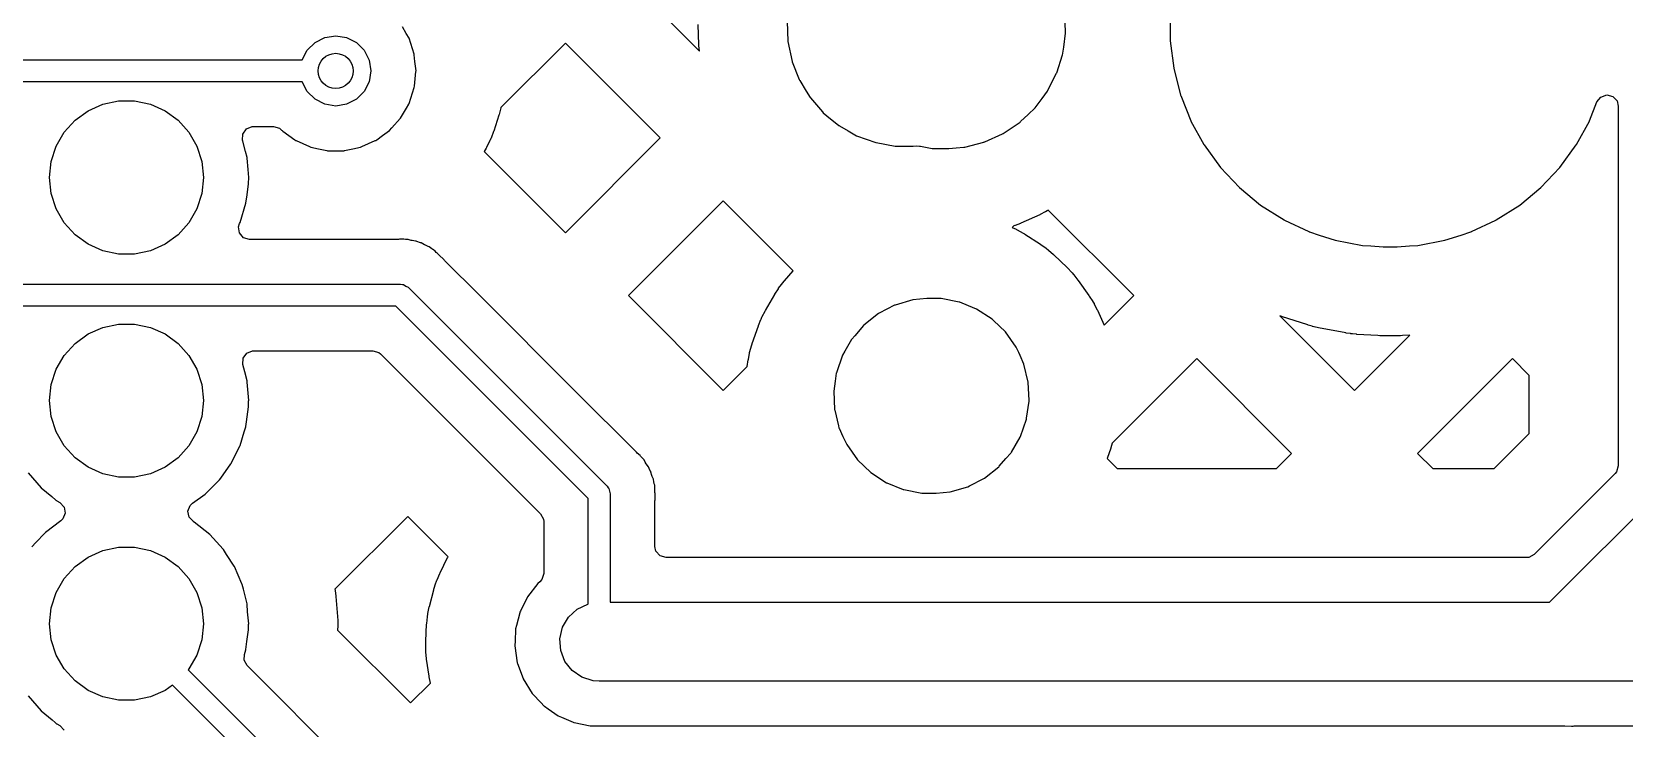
# Model space of a CAD drawing. Extents: x 124.5 to 210, y -114.5 to -26.5.
# Drawn here: x 144.04 to 162.16, y -48.48 to -40.56 of the extents above; entities that cross this region are included whole.
import ezdxf

# ---------------------------------------------------------------- set-up
doc = ezdxf.new("R2010")
doc.units = 0
doc.layers.add('BLACK', color=7, linetype='CONTINUOUS')

msp = doc.modelspace()

# ---------------------------------------------------------------- linework, layer by layer
at = {"layer": 'BLACK', "linetype": 'CONTINUOUS'}
for p, q in [((150.832, -39.9671), (151.639, -40.7744)), ((155.807, -40.5654), (155.798, -40.3308)), ((156.998, -40.3426), (156.998, -40.6574)), ((148.303, -40.5746), (148.26, -40.4986)), ((148.335, -40.6284), (148.303, -40.5746)), ((151.633, -40.7042), (151.625, -40.4738)), ((152.638, -40.4358), (152.647, -40.6662)), ((155.785, -40.7317), (155.806, -40.5707)), ((155.806, -40.5707), (155.807, -40.5654)), ((155.806, -40.5707), (155.806, -40.5707)), ((147.12, -40.875), (147.176, -40.7649)), ((147.176, -40.7649), (147.265, -40.6764)), ((147.265, -40.6764), (147.376, -40.6196)), ((147.376, -40.6196), (147.5, -40.6)), ((147.5, -40.6), (147.624, -40.6196)), ((147.624, -40.6196), (147.735, -40.6764)), ((147.735, -40.6764), (147.824, -40.7649)), ((147.824, -40.7649), (147.88, -40.8764)), ((148.394, -40.8101), (148.335, -40.6284)), ((150.115, -40.6841), (149.381, -41.4179)), ((151.194, -41.7632), (150.115, -40.6841)), ((151.634, -40.7095), (151.633, -40.7042)), ((151.639, -40.7738), (151.634, -40.7095)), ((152.647, -40.6662), (152.694, -40.8918)), ((155.776, -40.7982), (155.785, -40.7317)), ((156.998, -40.6574), (157.037, -40.9698)), ((143.88, -40.875), (147.12, -40.875)), ((147.88, -40.8764), (147.9, -41)), ((148.394, -40.8166), (148.394, -40.8101)), ((148.402, -40.8918), (148.394, -40.8166)), ((148.394, -40.8166), (148.394, -40.8166)), ((148.414, -41), (148.402, -40.8918)), ((151.639, -40.7744), (151.639, -40.7738)), ((152.694, -40.8918), (152.696, -40.8967)), ((152.696, -40.8967), (152.696, -40.8968)), ((152.696, -40.8968), (152.775, -41.0969)), ((155.706, -41.0224), (155.77, -40.8166)), ((155.77, -40.8166), (155.775, -40.8033)), ((155.775, -40.8033), (155.776, -40.7982)), ((147.12, -41.125), (143.88, -41.125)), ((147.176, -41.2351), (147.12, -41.125)), ((147.88, -41.1236), (147.824, -41.2351)), ((147.9, -41), (147.88, -41.1236)), ((148.395, -41.1749), (148.413, -41.0066)), ((148.413, -41.0066), (148.414, -41)), ((152.775, -41.0969), (152.779, -41.1062)), ((152.779, -41.1062), (152.782, -41.1108)), ((152.782, -41.1108), (152.782, -41.1108)), ((152.782, -41.1108), (152.855, -41.2317)), ((155.609, -41.2137), (155.704, -41.0271)), ((155.704, -41.0271), (155.706, -41.0224)), ((155.704, -41.0271), (155.704, -41.0271)), ((157.037, -40.9698), (157.115, -41.2748)), ((147.265, -41.3236), (147.176, -41.2351)), ((147.824, -41.2351), (147.735, -41.3236)), ((148.335, -41.3716), (148.394, -41.1899)), ((148.394, -41.1899), (148.395, -41.1749)), ((152.855, -41.2317), (152.898, -41.3033)), ((152.898, -41.3033), (152.902, -41.3073)), ((152.902, -41.3073), (153.041, -41.4677)), ((155.472, -41.4041), (155.539, -41.3136)), ((155.539, -41.3136), (155.6, -41.2317)), ((155.6, -41.2317), (155.609, -41.2137)), ((157.115, -41.2748), (157.117, -41.2785)), ((157.117, -41.2785), (157.117, -41.2785)), ((157.117, -41.2785), (157.124, -41.2978)), ((157.124, -41.2978), (157.231, -41.5676)), ((161.853, -41.3538), (161.897, -41.2978)), ((161.897, -41.2978), (161.964, -41.2744)), ((161.964, -41.2744), (162.033, -41.2908)), ((162.033, -41.2908), (162.082, -41.342)), ((144.534, -41.5628), (144.682, -41.4551)), ((144.682, -41.4551), (144.849, -41.3806)), ((144.849, -41.3806), (145.028, -41.3425)), ((145.028, -41.3425), (145.212, -41.3425)), ((145.212, -41.3425), (145.391, -41.3806)), ((145.391, -41.3806), (145.558, -41.4551)), ((145.558, -41.4551), (145.706, -41.5628)), ((147.376, -41.3804), (147.265, -41.3236)), ((147.5, -41.4), (147.376, -41.3804)), ((147.624, -41.3804), (147.5, -41.4)), ((147.735, -41.3236), (147.624, -41.3804)), ((148.239, -41.5369), (148.304, -41.4237)), ((148.304, -41.4237), (148.331, -41.3773)), ((148.331, -41.3773), (148.335, -41.3716)), ((148.331, -41.3773), (148.331, -41.3773)), ((149.36, -41.4969), (149.358, -41.5033)), ((149.38, -41.4199), (149.36, -41.4969)), ((149.381, -41.4179), (149.38, -41.4199)), ((153.041, -41.4677), (153.049, -41.4774)), ((153.049, -41.4774), (153.091, -41.5115)), ((155.295, -41.5772), (155.379, -41.4969)), ((155.379, -41.4969), (155.46, -41.42)), ((155.46, -41.42), (155.472, -41.4041)), ((161.769, -41.5676), (161.853, -41.3538)), ((162.082, -41.342), (162.096, -41.4002)), ((162.096, -41.4002), (162.096, -45.4958)), ((144.411, -41.6989), (144.534, -41.5628)), ((145.706, -41.5628), (145.829, -41.6989)), ((146.444, -41.7193), (146.485, -41.6611)), ((146.485, -41.6611), (146.551, -41.6342)), ((146.551, -41.6342), (146.564, -41.6335)), ((146.564, -41.6335), (146.792, -41.6335)), ((146.792, -41.6335), (146.86, -41.6535)), ((146.86, -41.6535), (146.879, -41.6698)), ((146.879, -41.6698), (146.879, -41.6695)), ((146.879, -41.6695), (146.884, -41.674)), ((146.884, -41.674), (146.889, -41.6789)), ((148.111, -41.6789), (148.14, -41.6469)), ((148.14, -41.6469), (148.235, -41.5419)), ((148.235, -41.5419), (148.239, -41.5369)), ((148.235, -41.5419), (148.235, -41.5419)), ((149.358, -41.5033), (149.299, -41.6849)), ((153.091, -41.5115), (153.224, -41.6202)), ((153.224, -41.6202), (153.224, -41.6202)), ((153.224, -41.6202), (153.228, -41.6236)), ((153.228, -41.6236), (153.232, -41.6263)), ((153.232, -41.6263), (153.232, -41.6263)), ((153.232, -41.6263), (153.332, -41.6827)), ((155.095, -41.7132), (155.29, -41.5821)), ((155.29, -41.5821), (155.295, -41.5772)), ((157.231, -41.5676), (157.233, -41.571)), ((157.233, -41.571), (157.233, -41.571)), ((157.233, -41.571), (157.38, -41.8385)), ((161.62, -41.8385), (161.767, -41.571)), ((161.767, -41.571), (161.769, -41.5676)), ((161.767, -41.571), (161.767, -41.571)), ((144.263, -42.0318), (144.319, -41.8576)), ((144.319, -41.8576), (144.411, -41.6989)), ((145.829, -41.6989), (145.921, -41.8576)), ((145.921, -41.8576), (145.977, -42.0318)), ((146.441, -41.7902), (146.444, -41.7193)), ((146.444, -41.8017), (146.441, -41.7902)), ((146.473, -41.9176), (146.444, -41.8017)), ((146.889, -41.6789), (146.897, -41.6849)), ((146.897, -41.6849), (147.033, -41.7838)), ((147.033, -41.7838), (147.043, -41.7911)), ((147.043, -41.7911), (147.049, -41.7938)), ((147.049, -41.7938), (147.049, -41.7938)), ((147.049, -41.7938), (147.202, -41.8616)), ((147.798, -41.8616), (147.951, -41.7938)), ((147.951, -41.7938), (147.957, -41.7911)), ((147.951, -41.7938), (147.951, -41.7938)), ((147.957, -41.7911), (147.967, -41.7838)), ((147.967, -41.7838), (148.034, -41.735)), ((148.034, -41.735), (148.111, -41.6789)), ((149.252, -41.8017), (149.216, -41.8728)), ((149.255, -41.7957), (149.252, -41.8017)), ((149.266, -41.7717), (149.255, -41.7957)), ((149.268, -41.7656), (149.266, -41.7717)), ((149.297, -41.6911), (149.268, -41.7656)), ((149.299, -41.6849), (149.297, -41.6911)), ((150.115, -42.8422), (151.194, -41.7632)), ((153.332, -41.6827), (153.428, -41.7377)), ((153.428, -41.7377), (153.645, -41.8163)), ((153.645, -41.8163), (153.65, -41.8173)), ((153.65, -41.8173), (153.65, -41.8173)), ((153.65, -41.8173), (153.868, -41.8566)), ((153.868, -41.8566), (153.868, -41.8566)), ((153.868, -41.8566), (153.872, -41.8574)), ((153.872, -41.8574), (153.889, -41.8582)), ((153.889, -41.8582), (153.894, -41.8584)), ((153.894, -41.8584), (153.894, -41.8584)), ((153.894, -41.8584), (153.896, -41.8585)), ((153.896, -41.8585), (154.058, -41.8585)), ((154.058, -41.8585), (154.071, -41.8574)), ((154.071, -41.8574), (154.109, -41.8542)), ((154.109, -41.8542), (154.142, -41.8557)), ((154.142, -41.8557), (154.156, -41.8583)), ((154.156, -41.8583), (154.289, -41.8823)), ((154.659, -41.8673), (154.876, -41.811)), ((154.876, -41.811), (154.881, -41.8097)), ((154.876, -41.811), (154.876, -41.811)), ((154.881, -41.8097), (154.886, -41.8075)), ((154.886, -41.8075), (155.09, -41.7154)), ((154.886, -41.8075), (154.886, -41.8075)), ((155.09, -41.7154), (155.095, -41.7132)), ((155.09, -41.7154), (155.09, -41.7154)), ((157.38, -41.8385), (157.383, -41.8435)), ((157.383, -41.8435), (157.568, -42.0982)), ((161.432, -42.0982), (161.617, -41.8435)), ((161.617, -41.8435), (161.62, -41.8385)), ((144.244, -42.214), (144.263, -42.0318)), ((145.977, -42.0318), (145.996, -42.214)), ((146.491, -41.9871), (146.473, -41.9176)), ((146.491, -41.9922), (146.491, -41.9871)), ((146.502, -42.1244), (146.491, -41.9922)), ((146.491, -41.9922), (146.491, -41.9922)), ((147.202, -41.8616), (147.218, -41.8688)), ((147.218, -41.8688), (147.306, -41.8875)), ((147.306, -41.8875), (147.398, -41.9071)), ((147.398, -41.9071), (147.398, -41.9071)), ((147.398, -41.9071), (147.405, -41.9085)), ((147.405, -41.9085), (147.595, -41.9085)), ((147.595, -41.9085), (147.602, -41.9071)), ((147.602, -41.9071), (147.694, -41.8875)), ((147.602, -41.9071), (147.602, -41.9071)), ((147.694, -41.8875), (147.782, -41.8688)), ((147.782, -41.8688), (147.798, -41.8616)), ((149.213, -41.8786), (149.19, -41.9176)), ((149.19, -41.9176), (150.115, -42.8422)), ((149.216, -41.8728), (149.213, -41.8786)), ((154.289, -41.8823), (154.293, -41.8825)), ((154.293, -41.8825), (154.293, -41.8825)), ((154.293, -41.8825), (154.312, -41.8834)), ((154.312, -41.8834), (154.312, -41.8834)), ((154.312, -41.8834), (154.314, -41.8835)), ((154.314, -41.8835), (154.479, -41.8835)), ((154.479, -41.8835), (154.56, -41.8766)), ((154.56, -41.8766), (154.649, -41.8691)), ((154.649, -41.8691), (154.654, -41.8687)), ((154.649, -41.8691), (154.649, -41.8691)), ((154.654, -41.8687), (154.659, -41.8673)), ((154.659, -41.8673), (154.659, -41.8673)), ((144.263, -42.3962), (144.244, -42.214)), ((145.996, -42.214), (145.977, -42.3962)), ((146.51, -42.214), (146.502, -42.1244)), ((146.508, -42.2819), (146.51, -42.214)), ((157.568, -42.0982), (157.784, -42.3278)), ((161.216, -42.3278), (161.432, -42.0982)), ((144.319, -42.5704), (144.263, -42.3962)), ((145.977, -42.3962), (145.921, -42.5704)), ((146.491, -42.4124), (146.507, -42.2852)), ((146.507, -42.2852), (146.508, -42.2819)), ((146.507, -42.2852), (146.507, -42.2852)), ((157.784, -42.3278), (158.026, -42.5285)), ((160.974, -42.5285), (161.216, -42.3278)), ((144.411, -42.7291), (144.319, -42.5704)), ((145.921, -42.5704), (145.829, -42.7291)), ((146.412, -42.7255), (146.478, -42.5076)), ((146.478, -42.5076), (146.491, -42.4124)), ((151.911, -42.4802), (150.832, -43.5592)), ((152.706, -43.2754), (151.911, -42.4802)), ((158.026, -42.5285), (158.292, -42.6972)), ((160.708, -42.6972), (160.974, -42.5285)), ((144.534, -42.8652), (144.411, -42.7291)), ((145.829, -42.7291), (145.706, -42.8652)), ((146.394, -42.7753), (146.406, -42.7374)), ((146.406, -42.7374), (146.412, -42.7255)), ((155.228, -42.7621), (155.217, -42.766)), ((155.233, -42.7603), (155.228, -42.7621)), ((155.293, -42.7363), (155.233, -42.7603)), ((155.298, -42.7342), (155.293, -42.7363)), ((155.512, -42.6378), (155.298, -42.7342)), ((155.517, -42.6355), (155.512, -42.6378)), ((155.574, -42.6065), (155.517, -42.6355)), ((155.579, -42.604), (155.574, -42.6065)), ((155.598, -42.5937), (155.579, -42.604)), ((155.602, -42.591), (155.598, -42.5937)), ((155.609, -42.5866), (155.602, -42.591)), ((156.582, -43.5592), (155.609, -42.5866)), ((158.292, -42.6972), (158.296, -42.6989)), ((158.296, -42.6989), (158.296, -42.6989)), ((158.296, -42.6989), (158.573, -42.8296)), ((160.427, -42.8296), (160.704, -42.6989)), ((160.704, -42.6989), (160.708, -42.6972)), ((160.704, -42.6989), (160.704, -42.6989)), ((144.682, -42.9729), (144.534, -42.8652)), ((145.706, -42.8652), (145.558, -42.9729)), ((146.404, -42.8455), (146.394, -42.7753)), ((146.451, -42.8992), (146.404, -42.8455)), ((146.519, -42.9192), (146.451, -42.8992)), ((148.201, -42.9192), (146.519, -42.9192)), ((148.213, -42.9186), (148.201, -42.9192)), ((148.227, -42.9172), (148.213, -42.9186)), ((148.257, -42.9145), (148.227, -42.9172)), ((148.265, -42.9157), (148.257, -42.9145)), ((148.277, -42.9176), (148.265, -42.9157)), ((148.296, -42.9192), (148.277, -42.9176)), ((148.317, -42.9192), (148.296, -42.9192)), ((148.324, -42.9212), (148.317, -42.9192)), ((148.359, -42.9302), (148.324, -42.9212)), ((148.324, -42.9212), (148.324, -42.9212)), ((148.371, -42.9326), (148.359, -42.9302)), ((148.407, -42.9383), (148.371, -42.9326)), ((148.415, -42.9395), (148.407, -42.9383)), ((148.407, -42.9383), (148.407, -42.9383)), ((148.422, -42.9427), (148.415, -42.9395)), ((148.433, -42.9476), (148.422, -42.9427)), ((148.422, -42.9427), (148.422, -42.9427)), ((155.217, -42.766), (155.199, -42.7836)), ((155.199, -42.7836), (155.243, -42.8035)), ((155.243, -42.8035), (155.248, -42.8061)), ((155.248, -42.8061), (155.269, -42.8171)), ((155.269, -42.8171), (155.275, -42.82)), ((155.275, -42.82), (155.337, -42.8564)), ((155.337, -42.8564), (155.342, -42.8595)), ((155.342, -42.8595), (155.52, -42.9743)), ((158.573, -42.8296), (158.573, -42.8296)), ((158.573, -42.8296), (158.577, -42.8313)), ((158.577, -42.8313), (158.581, -42.8325)), ((158.581, -42.8325), (158.581, -42.8325)), ((158.581, -42.8325), (158.693, -42.8689)), ((158.693, -42.8689), (158.876, -42.9286)), ((158.876, -42.9286), (159.186, -42.9876)), ((159.814, -42.9876), (160.124, -42.9286)), ((160.124, -42.9286), (160.307, -42.8689)), ((160.307, -42.8689), (160.419, -42.8325)), ((160.419, -42.8325), (160.423, -42.8313)), ((160.419, -42.8325), (160.419, -42.8325)), ((160.423, -42.8313), (160.427, -42.8296)), ((160.427, -42.8296), (160.427, -42.8296)), ((144.849, -43.0474), (144.682, -42.9729)), ((145.028, -43.0855), (144.849, -43.0474)), ((145.212, -43.0855), (145.028, -43.0855)), ((145.391, -43.0474), (145.212, -43.0855)), ((145.558, -42.9729), (145.391, -43.0474)), ((148.452, -42.954), (148.433, -42.9476)), ((148.464, -42.957), (148.452, -42.954)), ((148.472, -42.959), (148.464, -42.957)), ((148.51, -42.9803), (148.472, -42.959)), ((148.521, -42.9855), (148.51, -42.9803)), ((148.554, -42.9999), (148.521, -42.9855)), ((148.562, -43.0031), (148.554, -42.9999)), ((148.554, -42.9999), (148.554, -42.9999)), ((148.577, -43.0151), (148.562, -43.0031)), ((148.578, -43.0155), (148.577, -43.0151)), ((148.594, -43.0264), (148.578, -43.0155)), ((148.605, -43.0323), (148.594, -43.0264)), ((148.612, -43.0361), (148.605, -43.0323)), ((148.605, -43.0323), (148.605, -43.0323)), ((148.631, -43.0538), (148.612, -43.0361)), ((148.644, -43.0664), (148.631, -43.0538)), ((148.653, -43.0741), (148.644, -43.0664)), ((148.656, -43.0766), (148.653, -43.0741)), ((148.676, -43.0963), (148.656, -43.0766)), ((148.679, -43.0991), (148.676, -43.0963)), ((148.729, -43.1457), (148.679, -43.0991)), ((155.52, -42.9743), (155.525, -42.9776)), ((155.525, -42.9776), (155.584, -43.0198)), ((155.584, -43.0198), (155.589, -43.0234)), ((155.589, -43.0234), (155.608, -43.0382)), ((155.608, -43.0382), (155.612, -43.042)), ((155.612, -43.042), (155.667, -43.0896)), ((155.667, -43.0896), (155.671, -43.0936)), ((155.671, -43.0936), (155.824, -43.2399)), ((159.186, -42.9876), (159.279, -42.9935)), ((159.279, -42.9935), (159.419, -43.0023)), ((159.419, -43.0023), (159.419, -43.0023)), ((159.419, -43.0023), (159.421, -43.0024)), ((159.421, -43.0024), (159.579, -43.0024)), ((159.579, -43.0024), (159.581, -43.0023)), ((159.581, -43.0023), (159.721, -42.9935)), ((159.581, -43.0023), (159.581, -43.0023)), ((159.721, -42.9935), (159.814, -42.9876)), ((148.733, -43.1522), (148.729, -43.1457)), ((148.74, -43.1604), (148.733, -43.1522)), ((149.139, -43.5592), (148.74, -43.1604)), ((152.608, -43.3888), (152.706, -43.2754)), ((155.824, -43.2399), (155.828, -43.2442)), ((155.828, -43.2442), (155.878, -43.2967)), ((155.878, -43.2967), (155.882, -43.3011)), ((155.882, -43.3011), (155.898, -43.3193)), ((136.161, -43.4277), (148.237, -43.4277)), ((148.237, -43.4277), (148.259, -43.4309)), ((148.259, -43.4309), (148.263, -43.4306)), ((148.263, -43.4306), (148.266, -43.4319)), ((148.266, -43.4319), (148.272, -43.4328)), ((148.272, -43.4328), (148.298, -43.4495)), ((148.298, -43.4495), (148.325, -43.4643)), ((148.325, -43.4643), (150.588, -45.7277)), ((152.499, -43.5405), (152.538, -43.4796)), ((152.538, -43.4796), (152.541, -43.4746)), ((152.541, -43.4746), (152.555, -43.4551)), ((152.555, -43.4551), (152.559, -43.4503)), ((152.559, -43.4503), (152.604, -43.3934)), ((152.604, -43.3934), (152.608, -43.3888)), ((155.898, -43.3193), (155.902, -43.3239)), ((155.902, -43.3239), (155.946, -43.3809)), ((155.946, -43.3809), (155.95, -43.3857)), ((155.95, -43.3857), (156.072, -43.5582)), ((150.225, -44.6456), (149.139, -43.5592)), ((150.832, -43.5592), (151.911, -44.6383)), ((152.39, -43.7287), (152.496, -43.5456)), ((152.496, -43.5456), (152.499, -43.5405)), ((153.861, -43.6688), (153.684, -43.7602)), ((153.866, -43.6661), (153.861, -43.6688)), ((153.861, -43.6688), (153.861, -43.6688)), ((154.069, -43.6065), (153.866, -43.6661)), ((154.227, -43.5915), (154.069, -43.6065)), ((154.383, -43.5915), (154.227, -43.5915)), ((154.389, -43.5918), (154.383, -43.5915)), ((154.596, -43.6323), (154.389, -43.5918)), ((154.602, -43.6346), (154.596, -43.6323)), ((154.701, -43.6746), (154.602, -43.6346)), ((154.602, -43.6346), (154.602, -43.6346)), ((156.072, -43.5582), (156.076, -43.5632)), ((156.076, -43.5632), (156.115, -43.6242)), ((156.115, -43.6242), (156.118, -43.6294)), ((156.118, -43.6294), (156.13, -43.6501)), ((156.13, -43.6501), (156.133, -43.6554)), ((156.133, -43.6554), (156.166, -43.7198)), ((156.246, -43.8954), (156.582, -43.5592)), ((148.185, -43.6777), (136.213, -43.6777)), ((150.375, -45.8679), (148.185, -43.6777)), ((152.312, -43.8982), (152.339, -43.831)), ((152.339, -43.831), (152.341, -43.8254)), ((152.341, -43.8254), (152.351, -43.8037)), ((152.351, -43.8037), (152.354, -43.7983)), ((152.354, -43.7983), (152.387, -43.7339)), ((152.387, -43.7339), (152.39, -43.7287)), ((153.678, -43.7629), (153.512, -43.8936)), ((153.684, -43.7602), (153.678, -43.7629)), ((153.684, -43.7602), (153.684, -43.7602)), ((154.792, -43.7114), (154.701, -43.6746)), ((154.97, -43.8261), (154.792, -43.7114)), ((154.974, -43.8303), (154.97, -43.8261)), ((154.985, -43.8404), (154.974, -43.8303)), ((155.123, -43.9724), (154.985, -43.8404)), ((156.166, -43.7198), (156.168, -43.7252)), ((156.168, -43.7252), (156.246, -43.8954)), ((158.26, -43.7944), (158.246, -43.7894)), ((158.246, -43.7894), (159.095, -44.6383)), ((158.264, -43.7956), (158.26, -43.7944)), ((158.563, -43.8929), (158.264, -43.7956)), ((144.534, -44.1028), (144.682, -43.9951)), ((144.682, -43.9951), (144.849, -43.9206)), ((144.849, -43.9206), (145.028, -43.8825)), ((145.028, -43.8825), (145.212, -43.8825)), ((145.212, -43.8825), (145.391, -43.9206)), ((145.391, -43.9206), (145.558, -43.9951)), ((145.558, -43.9951), (145.706, -44.1028)), ((152.24, -44.1036), (152.31, -43.9038)), ((152.31, -43.9038), (152.312, -43.8982)), ((153.406, -44.0156), (153.373, -44.0534)), ((153.508, -43.8981), (153.406, -44.0156)), ((153.512, -43.8936), (153.508, -43.8981)), ((153.508, -43.8981), (153.508, -43.8981)), ((155.245, -44.1449), (155.123, -43.9724)), ((158.567, -43.8941), (158.563, -43.8929)), ((158.613, -43.9075), (158.567, -43.8941)), ((158.617, -43.9085), (158.613, -43.9075)), ((158.632, -43.9124), (158.617, -43.9085)), ((158.636, -43.9134), (158.632, -43.9124)), ((158.683, -43.9238), (158.636, -43.9134)), ((158.686, -43.9246), (158.683, -43.9238)), ((158.996, -43.9836), (158.686, -43.9246)), ((159, -43.9843), (158.996, -43.9836)), ((159.047, -43.9918), (159, -43.9843)), ((159.051, -43.9923), (159.047, -43.9918)), ((159.067, -43.9943), (159.051, -43.9923)), ((159.07, -43.9948), (159.067, -43.9943)), ((159.118, -43.9993), (159.07, -43.9948)), ((159.095, -44.6383), (159.724, -44.0093)), ((159.122, -43.9996), (159.118, -43.9993)), ((159.358, -44.0144), (159.122, -43.9996)), ((159.36, -44.0145), (159.358, -44.0144)), ((159.384, -44.0156), (159.36, -44.0145)), ((159.386, -44.0157), (159.384, -44.0156)), ((159.393, -44.016), (159.386, -44.0157)), ((159.395, -44.016), (159.393, -44.016)), ((159.419, -44.0164), (159.395, -44.016)), ((159.421, -44.0164), (159.419, -44.0164)), ((159.579, -44.0164), (159.421, -44.0164)), ((159.581, -44.0164), (159.579, -44.0164)), ((159.605, -44.016), (159.581, -44.0164)), ((159.607, -44.016), (159.605, -44.016)), ((159.614, -44.0157), (159.607, -44.016)), ((159.616, -44.0156), (159.614, -44.0157)), ((159.64, -44.0145), (159.616, -44.0156)), ((159.642, -44.0144), (159.64, -44.0145)), ((159.724, -44.0093), (159.642, -44.0144)), ((144.411, -44.2389), (144.534, -44.1028)), ((145.706, -44.1028), (145.829, -44.2389)), ((146.447, -44.272), (146.488, -44.2138)), ((146.488, -44.2138), (146.554, -44.1869)), ((146.554, -44.1869), (146.567, -44.1862)), ((146.567, -44.1862), (147.922, -44.1862)), ((147.922, -44.1862), (147.99, -44.2062)), ((147.99, -44.2062), (148.011, -44.2231)), ((152.196, -44.2849), (152.209, -44.2137)), ((152.209, -44.2137), (152.211, -44.2079)), ((152.211, -44.2079), (152.216, -44.1846)), ((152.216, -44.1846), (152.218, -44.1789)), ((152.218, -44.1789), (152.238, -44.1093)), ((152.238, -44.1093), (152.24, -44.1036)), ((153.294, -44.1902), (153.268, -44.2365)), ((153.37, -44.0586), (153.294, -44.1902)), ((153.373, -44.0534), (153.37, -44.0585)), ((153.37, -44.0585), (153.37, -44.0586)), ((155.273, -44.2062), (155.245, -44.1449)), ((155.29, -44.2421), (155.273, -44.2062)), ((144.319, -44.3976), (144.411, -44.2389)), ((145.829, -44.2389), (145.921, -44.3976)), ((146.445, -44.3429), (146.447, -44.272)), ((146.466, -44.4261), (146.445, -44.3429)), ((148.011, -44.2231), (149.83, -46.0416)), ((151.911, -44.6383), (152.184, -44.3652)), ((152.184, -44.3652), (152.195, -44.2908)), ((152.195, -44.2908), (152.196, -44.2849)), ((153.268, -44.2365), (153.198, -44.4363)), ((155.333, -44.3375), (155.29, -44.2421)), ((155.382, -44.5431), (155.333, -44.3375)), ((157.299, -44.2762), (156.337, -45.238)), ((158.378, -45.3553), (157.299, -44.2762)), ((160.891, -44.2762), (159.812, -45.3553)), ((161.082, -44.4677), (160.891, -44.2762)), ((144.244, -44.754), (144.263, -44.5718)), ((144.263, -44.5718), (144.319, -44.3976)), ((145.921, -44.3976), (145.977, -44.5718)), ((145.977, -44.5718), (145.996, -44.754)), ((146.491, -44.5271), (146.466, -44.4261)), ((146.491, -44.5322), (146.491, -44.5271)), ((146.492, -44.5431), (146.491, -44.5322)), ((146.491, -44.5322), (146.491, -44.5322)), ((146.51, -44.754), (146.492, -44.5431)), ((153.184, -44.5322), (153.168, -44.6456)), ((153.197, -44.4422), (153.184, -44.5322)), ((153.198, -44.4363), (153.197, -44.4422)), ((153.197, -44.4422), (153.197, -44.4422)), ((155.392, -44.7544), (155.382, -44.5431)), ((161.082, -45.128), (161.082, -44.4677)), ((144.263, -44.9362), (144.244, -44.754)), ((145.996, -44.754), (145.977, -44.9362)), ((146.508, -44.8185), (146.509, -44.7574)), ((146.509, -44.7574), (146.51, -44.754)), ((146.509, -44.7574), (146.509, -44.7574)), ((150.923, -45.3428), (150.225, -44.6456)), ((153.168, -44.6456), (153.178, -44.8569)), ((155.391, -44.7603), (155.392, -44.7544)), ((144.319, -45.1104), (144.263, -44.9362)), ((145.977, -44.9362), (145.921, -45.1104)), ((146.485, -44.9958), (146.507, -44.8252)), ((146.507, -44.8252), (146.508, -44.8219)), ((146.507, -44.8252), (146.507, -44.8252)), ((146.508, -44.8219), (146.508, -44.8185)), ((153.178, -44.8569), (153.179, -44.8627)), ((153.179, -44.8627), (153.179, -44.8627)), ((153.179, -44.8627), (153.222, -45.0425)), ((155.363, -44.9524), (155.391, -44.7603)), ((155.391, -44.7603), (155.391, -44.7603)), ((144.411, -45.2691), (144.319, -45.1104)), ((145.921, -45.1104), (145.829, -45.2691)), ((146.412, -45.2655), (146.459, -45.1092)), ((146.459, -45.1092), (146.477, -45.0526)), ((146.477, -45.0526), (146.478, -45.0476)), ((146.477, -45.0526), (146.477, -45.0526)), ((146.478, -45.0476), (146.485, -44.9958)), ((153.222, -45.0425), (153.227, -45.0625)), ((153.227, -45.0625), (153.23, -45.068)), ((153.23, -45.068), (153.23, -45.068)), ((153.23, -45.068), (153.273, -45.1635)), ((155.292, -45.1635), (155.362, -44.9637)), ((155.362, -44.9637), (155.363, -44.9524)), ((144.534, -45.4052), (144.411, -45.2691)), ((145.829, -45.2691), (145.706, -45.4052)), ((146.314, -45.4631), (146.41, -45.2702)), ((146.41, -45.2702), (146.412, -45.2655)), ((146.41, -45.2702), (146.41, -45.2702)), ((153.273, -45.1635), (153.315, -45.2551)), ((153.315, -45.2551), (153.437, -45.4276)), ((155.19, -45.3414), (155.289, -45.1687)), ((155.289, -45.1687), (155.292, -45.1635)), ((156.32, -45.2964), (156.279, -45.4143)), ((156.322, -45.2907), (156.32, -45.2964)), ((156.337, -45.238), (156.322, -45.2907)), ((160.683, -45.5275), (161.082, -45.128)), ((144.682, -45.5129), (144.534, -45.4052)), ((145.706, -45.4052), (145.558, -45.5129)), ((146.191, -45.6371), (146.308, -45.4739)), ((146.308, -45.4739), (146.311, -45.4697)), ((146.311, -45.4697), (146.314, -45.4631)), ((150.931, -45.3508), (150.923, -45.3428)), ((150.965, -45.379), (150.931, -45.3508)), ((150.97, -45.3854), (150.965, -45.379)), ((150.977, -45.3954), (150.97, -45.3854)), ((150.99, -45.4104), (150.977, -45.3954)), ((151.005, -45.4247), (150.99, -45.4104)), ((151.024, -45.4582), (151.005, -45.4247)), ((151.027, -45.4628), (151.024, -45.4582)), ((151.034, -45.4727), (151.027, -45.4628)), ((151.06, -45.5085), (151.034, -45.4727)), ((153.437, -45.4276), (153.59, -45.5739)), ((155.052, -45.5019), (155.128, -45.4143)), ((155.128, -45.4143), (155.183, -45.3512)), ((155.183, -45.3512), (155.187, -45.3466)), ((155.187, -45.3466), (155.19, -45.3415)), ((155.19, -45.3415), (155.19, -45.3414)), ((156.279, -45.4143), (156.392, -45.5275)), ((158.206, -45.5275), (158.378, -45.3553)), ((159.812, -45.3553), (159.984, -45.5275)), ((143.999, -45.5747), (144.148, -45.7468)), ((144.849, -45.5874), (144.682, -45.5129)), ((145.028, -45.6255), (144.849, -45.5874)), ((145.212, -45.6255), (145.028, -45.6255)), ((145.391, -45.5874), (145.212, -45.6255)), ((145.558, -45.5129), (145.391, -45.5874)), ((146.017, -45.8153), (146.178, -45.6546)), ((146.178, -45.6546), (146.191, -45.6371)), ((151.062, -45.5158), (151.06, -45.5085)), ((151.067, -45.5273), (151.062, -45.5158)), ((151.076, -45.545), (151.067, -45.5273)), ((151.076, -45.5457), (151.076, -45.545)), ((151.086, -45.5625), (151.076, -45.5457)), ((151.088, -45.5701), (151.086, -45.5625)), ((151.098, -45.6049), (151.088, -45.5701)), ((151.088, -45.5701), (151.088, -45.5701)), ((151.102, -45.6162), (151.098, -45.6049)), ((151.116, -45.6499), (151.102, -45.6162)), ((151.118, -45.6573), (151.116, -45.6499)), ((151.116, -45.6499), (151.116, -45.6499)), ((151.12, -45.6697), (151.118, -45.6573)), ((153.59, -45.5739), (153.768, -45.6886)), ((154.713, -45.7241), (154.876, -45.6398)), ((154.876, -45.6398), (154.882, -45.6371)), ((154.876, -45.6398), (154.876, -45.6398)), ((154.882, -45.6371), (155.048, -45.5064)), ((155.048, -45.5064), (155.052, -45.5019)), ((155.052, -45.5019), (155.052, -45.5019)), ((156.392, -45.5275), (158.206, -45.5275)), ((159.984, -45.5275), (160.683, -45.5275)), ((162.06, -45.5849), (161.14, -46.5046)), ((162.076, -45.5639), (162.06, -45.5849)), ((162.096, -45.4958), (162.076, -45.5639)), ((144.148, -45.7468), (144.268, -45.8467)), ((145.87, -45.9201), (146.013, -45.8183)), ((146.013, -45.8183), (146.017, -45.8153)), ((146.013, -45.8183), (146.013, -45.8183)), ((150.588, -45.7277), (150.602, -45.7455)), ((150.602, -45.7455), (150.605, -45.7485)), ((150.605, -45.7485), (150.606, -45.7512)), ((150.606, -45.7512), (150.61, -45.7564)), ((150.61, -45.7564), (150.616, -45.7865)), ((150.616, -45.7865), (150.625, -45.8161)), ((150.625, -45.8161), (150.625, -47.05)), ((151.121, -45.6774), (151.12, -45.6697)), ((151.125, -45.6967), (151.121, -45.6774)), ((151.126, -45.6998), (151.125, -45.6967)), ((151.131, -45.7162), (151.126, -45.6998)), ((151.131, -45.7301), (151.131, -45.7162)), ((151.132, -45.7604), (151.131, -45.7301)), ((151.133, -45.7722), (151.132, -45.7604)), ((151.133, -45.7762), (151.133, -45.7722)), ((151.133, -45.8041), (151.133, -45.7762)), ((151.134, -45.8081), (151.133, -45.8041)), ((151.136, -45.8762), (151.134, -45.8081)), ((153.768, -45.6886), (153.773, -45.6909)), ((153.773, -45.6909), (153.958, -45.7654)), ((153.958, -45.7654), (153.958, -45.7654)), ((153.958, -45.7654), (153.964, -45.7677)), ((153.964, -45.7677), (154.171, -45.8082)), ((154.171, -45.8082), (154.177, -45.8085)), ((154.177, -45.8085), (154.333, -45.8085)), ((154.333, -45.8085), (154.491, -45.7935)), ((154.491, -45.7935), (154.694, -45.7339)), ((154.694, -45.7339), (154.713, -45.7241)), ((161.314, -47.05), (162.605, -45.7586)), ((144.268, -45.8467), (144.315, -45.886)), ((144.315, -45.886), (144.323, -45.8922)), ((144.323, -45.8922), (144.327, -45.8948)), ((144.327, -45.8948), (144.327, -45.8949)), ((144.327, -45.8949), (144.36, -45.914)), ((144.36, -45.914), (144.409, -45.9657)), ((144.409, -45.9657), (144.422, -46.0355)), ((145.818, -46.0131), (145.843, -45.9467)), ((145.832, -46.0825), (145.818, -46.0131)), ((145.843, -45.9467), (145.87, -45.9201)), ((150.375, -47.0688), (150.375, -45.8679)), ((151.133, -45.8948), (151.134, -45.8837)), ((151.133, -46.4155), (151.133, -45.8948)), ((151.134, -45.8837), (151.136, -45.8762)), ((144.372, -46.1236), (144.197, -46.2549)), ((144.395, -46.1012), (144.372, -46.1236)), ((144.422, -46.0355), (144.395, -46.1012)), ((145.88, -46.1309), (145.832, -46.0825)), ((145.88, -46.1313), (145.88, -46.1309)), ((145.882, -46.1323), (145.88, -46.1313)), ((145.882, -46.133), (145.882, -46.1323)), ((145.889, -46.1366), (145.882, -46.133)), ((146.068, -46.2777), (145.889, -46.1366)), ((148.319, -46.0723), (147.491, -46.9003)), ((148.778, -46.532), (148.319, -46.0723)), ((149.83, -46.0416), (149.864, -46.1039)), ((149.864, -46.1039), (149.867, -46.1307)), ((149.867, -46.1307), (149.867, -46.7226)), ((144.087, -46.3702), (144.04, -46.4195)), ((144.191, -46.2613), (144.087, -46.3702)), ((144.197, -46.2549), (144.191, -46.2613)), ((146.221, -46.4462), (146.068, -46.2777)), ((144.534, -46.6428), (144.682, -46.5351)), ((144.682, -46.5351), (144.849, -46.4606)), ((144.849, -46.4606), (145.028, -46.4225)), ((145.028, -46.4225), (145.212, -46.4225)), ((145.212, -46.4225), (145.391, -46.4606)), ((145.391, -46.4606), (145.558, -46.5351)), ((145.558, -46.5351), (145.706, -46.6428)), ((146.224, -46.4505), (146.221, -46.4462)), ((146.259, -46.5046), (146.224, -46.4505)), ((146.224, -46.4505), (146.224, -46.4505)), ((146.345, -46.6374), (146.259, -46.5046)), ((148.687, -46.7165), (148.773, -46.5418)), ((148.773, -46.5418), (148.776, -46.5361)), ((148.776, -46.5361), (148.778, -46.532)), ((151.145, -46.4678), (151.133, -46.4155)), ((151.191, -46.5215), (151.145, -46.4678)), ((151.26, -46.5415), (151.191, -46.5215)), ((161.051, -46.5415), (151.26, -46.5415)), ((161.078, -46.5386), (161.051, -46.5415)), ((161.14, -46.5046), (161.078, -46.5386)), ((144.411, -46.7789), (144.534, -46.6428)), ((145.706, -46.6428), (145.829, -46.7789)), ((146.347, -46.6421), (146.345, -46.6374)), ((146.433, -46.8415), (146.347, -46.6421)), ((146.347, -46.6421), (146.347, -46.6421)), ((148.654, -46.7931), (148.684, -46.7223)), ((148.684, -46.7223), (148.687, -46.7165)), ((149.867, -46.7226), (149.846, -46.7907)), ((144.319, -46.9376), (144.411, -46.7789)), ((145.829, -46.7789), (145.921, -46.9376)), ((146.435, -46.8462), (146.433, -46.8415)), ((146.449, -46.9003), (146.435, -46.8462)), ((146.491, -47.0671), (146.449, -46.9003)), ((147.491, -46.9003), (147.493, -46.9117)), ((147.493, -46.9117), (147.493, -46.9168)), ((147.493, -46.9168), (147.501, -46.9788)), ((148.567, -47.097), (148.616, -46.9086)), ((148.616, -46.9086), (148.617, -46.9024)), ((148.617, -46.9024), (148.641, -46.8289)), ((148.641, -46.8289), (148.643, -46.8229)), ((148.643, -46.8229), (148.652, -46.799)), ((148.652, -46.799), (148.654, -46.7931)), ((149.802, -46.8356), (149.683, -46.9895)), ((149.823, -46.8183), (149.802, -46.8356)), ((149.846, -46.7907), (149.823, -46.8183)), ((144.244, -47.294), (144.263, -47.1118)), ((144.263, -47.1118), (144.319, -46.9376)), ((145.921, -46.9376), (145.977, -47.1118)), ((145.977, -47.1118), (145.996, -47.294)), ((146.491, -47.0722), (146.491, -47.0671)), ((146.498, -47.1584), (146.491, -47.0722)), ((146.491, -47.0722), (146.491, -47.0722)), ((147.501, -46.9788), (147.501, -46.984)), ((147.501, -46.984), (147.52, -47.2109)), ((148.55, -47.1787), (148.565, -47.1032)), ((148.565, -47.1032), (148.567, -47.097)), ((149.68, -46.9952), (149.603, -47.1513)), ((149.683, -46.9895), (149.68, -46.9952)), ((149.68, -46.9952), (149.68, -46.9952)), ((150.247, -47.1278), (150.368, -47.0699)), ((150.368, -47.0699), (150.375, -47.0688)), ((150.625, -47.05), (161.314, -47.05)), ((144.263, -47.4762), (144.244, -47.294)), ((145.996, -47.294), (145.977, -47.4762)), ((146.51, -47.294), (146.498, -47.1584)), ((146.509, -47.2974), (146.51, -47.294)), ((147.52, -47.2109), (147.52, -47.2143)), ((147.52, -47.2143), (147.523, -47.2548)), ((147.523, -47.2548), (147.523, -47.2581)), ((147.523, -47.2581), (147.523, -47.2715)), ((147.523, -47.2715), (147.523, -47.2749)), ((147.523, -47.2749), (147.523, -47.3154)), ((148.535, -47.2995), (148.536, -47.2932)), ((148.536, -47.2932), (148.544, -47.2165)), ((148.544, -47.2165), (148.545, -47.2102)), ((148.545, -47.2102), (148.548, -47.185)), ((148.548, -47.185), (148.55, -47.1787)), ((149.595, -47.1704), (149.558, -47.3154)), ((149.597, -47.1642), (149.595, -47.1703)), ((149.595, -47.1703), (149.595, -47.1704)), ((149.603, -47.1513), (149.597, -47.1642)), ((150.082, -47.3343), (150.149, -47.2186)), ((150.149, -47.2186), (150.247, -47.1278)), ((144.319, -47.6504), (144.263, -47.4762)), ((145.977, -47.4762), (145.921, -47.6504)), ((146.49, -47.4951), (146.507, -47.3652)), ((146.507, -47.3652), (146.508, -47.3619)), ((146.507, -47.3652), (146.507, -47.3652)), ((146.508, -47.3619), (146.509, -47.3232)), ((146.509, -47.3232), (146.509, -47.2974)), ((146.509, -47.2974), (146.509, -47.2974)), ((147.523, -47.3188), (147.522, -47.3662)), ((147.522, -47.3662), (148.352, -48.1965)), ((147.523, -47.3154), (147.523, -47.3188)), ((148.525, -47.494), (148.535, -47.2995)), ((149.548, -47.359), (149.541, -47.4874)), ((149.558, -47.3154), (149.548, -47.3526)), ((149.548, -47.3526), (149.548, -47.359)), ((150.051, -47.4647), (150.082, -47.3343)), ((150.061, -47.5982), (150.051, -47.4647)), ((144.411, -47.8091), (144.319, -47.6504)), ((145.921, -47.6504), (145.829, -47.8091)), ((146.458, -47.7081), (146.461, -47.6447)), ((146.461, -47.6447), (146.477, -47.5926)), ((146.477, -47.5926), (146.478, -47.5876)), ((146.477, -47.5926), (146.477, -47.5926)), ((146.478, -47.5876), (146.49, -47.4951)), ((148.525, -47.5004), (148.525, -47.494)), ((148.525, -47.5775), (148.525, -47.5004)), ((148.525, -47.5838), (148.525, -47.5775)), ((148.526, -47.6093), (148.525, -47.5838)), ((148.527, -47.6156), (148.526, -47.6093)), ((148.534, -47.6924), (148.527, -47.6156)), ((149.541, -47.4874), (149.538, -47.5471)), ((149.538, -47.5471), (149.567, -47.7396)), ((150.109, -47.723), (150.061, -47.5982)), ((144.534, -47.9452), (144.411, -47.8091)), ((145.829, -47.8091), (145.821, -47.8181)), ((145.821, -47.8181), (151.813, -53.8106)), ((146.492, -47.7704), (146.458, -47.7081)), ((149.432, -50.7096), (146.492, -47.7704)), ((148.535, -47.6987), (148.534, -47.6924)), ((148.564, -47.8912), (148.535, -47.6987)), ((149.567, -47.7396), (149.569, -47.7456)), ((149.569, -47.7456), (149.569, -47.7456)), ((149.569, -47.7456), (149.632, -47.9164)), ((150.192, -47.828), (150.109, -47.723)), ((150.302, -47.9041), (150.192, -47.828)), ((144.682, -48.0529), (144.534, -47.9452)), ((145.642, -47.9923), (145.558, -48.0529)), ((151.6, -53.9508), (145.642, -47.9923)), ((148.352, -48.1965), (148.58, -47.9691)), ((148.565, -47.8975), (148.564, -47.8912)), ((148.58, -47.9691), (148.565, -47.8975)), ((149.632, -47.9164), (149.632, -47.9164)), ((149.632, -47.9164), (149.634, -47.9223)), ((149.634, -47.9223), (149.737, -48.0878)), ((150.43, -47.9445), (150.302, -47.9041)), ((150.5, -47.95), (150.43, -47.9445)), ((194.413, -47.95), (150.5, -47.95)), ((143.999, -48.1147), (144.148, -48.2868)), ((144.849, -48.1274), (144.682, -48.0529)), ((145.028, -48.1655), (144.849, -48.1274)), ((145.212, -48.1655), (145.028, -48.1655)), ((145.391, -48.1274), (145.212, -48.1655)), ((145.558, -48.0529), (145.391, -48.1274)), ((149.737, -48.0878), (149.741, -48.0925)), ((149.741, -48.0925), (149.741, -48.0925)), ((149.741, -48.0925), (149.839, -48.1965)), ((149.839, -48.1965), (149.87, -48.2293)), ((144.148, -48.2868), (144.272, -48.39)), ((149.87, -48.2293), (149.876, -48.233)), ((149.876, -48.233), (149.876, -48.233)), ((149.876, -48.233), (149.919, -48.2636)), ((149.919, -48.2636), (150.03, -48.341)), ((150.03, -48.341), (150.069, -48.3577)), ((150.069, -48.3577), (150.203, -48.4158)), ((144.272, -48.39), (144.306, -48.4183)), ((144.306, -48.4183), (144.323, -48.4322)), ((144.323, -48.4322), (144.327, -48.4348)), ((144.327, -48.4348), (144.327, -48.4349)), ((144.327, -48.4349), (144.36, -48.454)), ((144.36, -48.454), (144.409, -48.5057)), ((150.203, -48.4158), (150.203, -48.4158)), ((150.203, -48.4158), (150.209, -48.4183)), ((150.209, -48.4183), (150.215, -48.4196)), ((150.215, -48.4196), (150.215, -48.4197)), ((150.215, -48.4197), (150.395, -48.4572)), ((150.395, -48.4572), (150.395, -48.4572)), ((150.395, -48.4572), (150.399, -48.4582)), ((150.399, -48.4582), (150.406, -48.4585)), ((150.406, -48.4585), (161.484, -48.4585)), ((161.484, -48.4585), (161.488, -48.4585)), ((161.488, -48.4585), (161.564, -48.4607)), ((161.564, -48.4607), (161.564, -48.4607)), ((161.564, -48.4607), (161.571, -48.4609)), ((161.571, -48.4609), (161.577, -48.4597)), ((161.577, -48.4597), (161.583, -48.4593)), ((161.583, -48.4595), (161.595, -48.4585)), ((161.583, -48.4593), (161.583, -48.4595)), ((161.595, -48.4585), (179.984, -48.4585))]:
    msp.add_line(p, q, dxfattribs=at)
at = {"layer": 'BLACK'}
msp.add_circle((147.5, -41), 0.2, dxfattribs=at)

doc.saveas('drawing.dxf')
